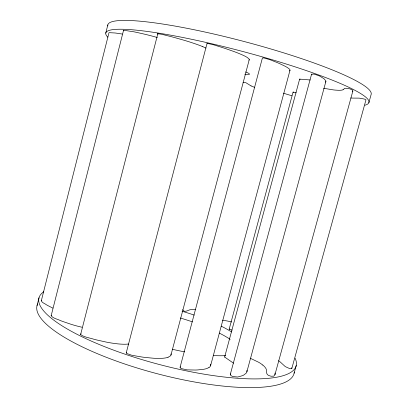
<?xml version="1.0" encoding="UTF-8"?>
<svg xmlns="http://www.w3.org/2000/svg" width="408" height="408" viewBox="0 0 408 408"><rect width="100%" height="100%" fill="white"/><g stroke="black" fill="none" stroke-linecap="round" stroke-linejoin="round"><path stroke-width="0.61" d="M289.45 70.9L289.945 70.446A32.431 4.621 14.6 0 0 289.195 68.881L287.599 67.692A46.339 6.564 14.7 0 0 284.804 66.091L279.674 63.643A75.429 10.424 15 0 0 277.542 62.705L269.77 59.624L264.139 58.028A3.152 0.474 14.5 0 0 263.027 57.9L262.38 58.048L180.081 367.292L180.474 368.021A3.07 0.923 15.4 0 0 181.438 368.603L186.997 369.857L195.315 370.041A73.567 20.487 14.4 0 0 197.666 369.934L203.47 369.317A45.176 12.888 14.9 0 0 206.82 368.516L208.942 367.577M325.355 82.146L325.834 81.626A45.823 6.38 14.3 0 0 325.717 80.667L324.238 79.014A75.48 10.44 14.6 0 0 323.401 78.341L319.484 75.954L314.966 74.348A3.086 0.444 13.9 0 0 313.574 74.072L311.574 74.179L230.296 374.416L230.591 375.238L231.764 376.054A3.004 0.872 16.7 0 0 233.055 376.569L237.762 377.012L242.582 375.63A73.613 20.517 15.1 0 0 243.734 375.054L246.121 373.198A44.686 12.536 15.8 0 0 246.932 371.596L246.942 370.331M262.813 365.073A33.165 8.976 16.5 0 1 266.414 369.832C266.113 372.453 266.715 375.375 269.872 375.865A2.882 0.785 17.4 0 0 271.198 376.232L273.768 376.161L274.921 374.763L352.884 90.918L352.369 89.923L350.028 88.918A2.953 0.398 13.5 0 0 348.661 88.567L344.893 88.24L343.143 89.714M52.851 308.111L48.047 305.689A65.555 16.009 13.3 0 1 46.303 304.71C44.967 303.511 41.198 302.496 41.55 300.533M82.028 327.267L76.933 326.002A42.417 11.113 12.9 0 1 71.048 324.289L63.332 321.667A68.172 17.304 13.2 0 1 60.675 320.673C57.635 319.092 53.218 318.51 51.153 315.772L123.578 30.202L134.196 31.865A69.753 8.772 15.6 0 1 137.032 32.467L145.156 34.313A43.432 5.641 15.7 0 1 151.251 35.843L156.442 37.255A30.712 4.06 15.7 0 1 157.309 37.5M274.921 374.763L275.053 373.33A72.655 19.885 15.8 0 0 275.028 373.029M37.057 305.546L39.015 297.789M105.769 33.068L107.819 24.934M41.29 300.885L108.997 32.655L115.041 32.987A67.014 8.099 15.5 0 1 117.014 33.242L122.349 34.068M80.575 334.708L157.84 33.64M126.307 352.629L206.973 43.641M170.942 355.088L249.263 59.578M210.62 365.614L289.991 70.314M232.137 330.098L229.143 329.287L293.097 92.035L296.162 92.83M233.509 363.171L224.64 357.036L299.63 79.111L310.182 79.973M246.865 371.836L325.875 81.503M278.572 360.703A31.87 8.221 16.8 0 1 280.342 362.08L285.258 366.593L289.547 368.546A2.718 0.689 17.6 0 0 290.68 368.73L291.817 368.49L365.966 99.832L365.017 99.307A2.78 0.352 13.5 0 0 363.9 98.955L359.193 98.124L352.92 98.099A32.62 4.172 13.8 0 1 350.732 97.981M294.117 373.182L296.244 365.486M368.852 102.714L371.081 94.641A136.18 18.651 14.8 0 0 241.337 40.78A136.18 18.651 14.8 0 0 107.804 25.939M352.884 90.923L352.446 91.555A74.46 10.113 14.3 0 1 352.303 91.667M180.081 367.292L180.535 366.848M230.296 374.416L230.755 373.861M291.817 368.49L291.796 367.751M224.64 357.036L224.905 356.949M51.153 315.772L51.26 315.665A2.861 0.77 12.1 0 1 51.673 315.522M229.194 329.185L229.495 328.996M126.699 352.42L126.2 352.925A3.065 0.918 14 0 0 126.618 353.455L131.83 355.276L142.004 357.025A72.517 19.798 13.7 0 0 145.11 357.428L153.311 358.219A44.916 12.699 14 0 0 158.686 358.413L162.7 358.275A31.584 9.058 14.2 0 0 168.014 357.301M168.009 357.296L170.396 355.924A25.49 7.329 14.4 0 0 171.029 353.858M81.08 333.907L80.59 334.06A2.994 0.862 12.8 0 0 80.391 334.438C84.216 337.34 89.505 337.758 93.998 339.272A70.62 18.646 13.3 0 0 97.191 340.073L106.034 342.042A43.952 12.046 13.3 0 0 112.307 343.154L117.387 343.822A31.013 8.65 13.4 0 0 125.225 344.25L128.739 344.061M243.071 82.37L245.886 82.702L251.078 85.909M195.631 309.555L193.259 309.453A18.625 4.116 15.4 0 0 191.648 309.504C188.572 309.32 184.85 313.579 182.606 309.749M323.656 88.286L332.969 89.831A23.552 3.131 13.9 0 0 335.366 90.102L337.926 90.27A33.981 4.564 14 0 0 343.113 89.709M300.15 79.351L299.63 79.111M254.765 87.383L252.542 86.537A18.992 2.071 14.5 0 1 251.078 85.909M202.822 46.675L206.014 48.088M250.206 358.219L258.621 362.248A22.991 6.166 16.7 0 1 260.686 363.513L262.803 365.068M158.013 34.16L157.61 33.915A3.07 0.439 15.8 0 1 157.57 33.68L161.818 34.303L171.992 36.858A72.318 9.466 15.5 0 1 175.256 37.745L184.197 40.295A45.043 6.125 15.5 0 1 190.434 42.218L195.396 43.875A31.799 4.401 15.5 0 1 202.827 46.675M293.495 92.412L293.102 92.091M207.259 43.88L206.989 43.477A3.147 0.469 15.2 0 1 207.57 43.421L213.093 44.651L223.191 47.797A74.317 10.067 15.3 0 1 226.226 48.812L234.126 51.602A46.068 6.467 15.2 0 1 239.185 53.565L242.847 55.146A32.405 4.616 15.1 0 1 247.401 57.564L249.084 59.027A26.153 3.733 15 0 1 248.88 60.114M311.967 74.756L311.574 74.179M123.568 30.268L123.629 30.355A2.933 0.393 16.1 0 0 123.757 30.452M210.625 364.186L210.681 365.349A31.61 9.073 15.3 0 1 208.937 367.577M222.544 320.219A19.14 4.315 16 0 1 223.11 320.29L226.109 320.78A27.79 6.329 16.1 0 1 231.606 321.953M283.56 93.208A19.533 2.173 14.2 0 0 284.106 93.386L287.048 94.319A28.366 3.193 14.2 0 0 291.812 95.707M295.081 358.224A132.998 33.66 14.8 0 1 158.773 364.359A132.998 33.66 14.8 0 1 43.794 291.725M294.296 372.004A132.906 35.113 14.8 0 1 155.861 373.366A132.906 35.113 14.8 0 1 37.725 303.822M107.84 37.199A136.083 17.06 14.8 0 1 241.985 51.28A136.083 17.06 14.8 0 1 364.93 105.198M225.751 355.618A78.917 19.752 14.8 0 1 213.394 355.552M184.645 351.869A78.917 19.752 14.8 0 1 172.344 349.268M182.096 311.248A78.917 19.752 14.8 0 1 194.223 315.093M221.192 326.155A78.917 19.752 14.8 0 1 231.55 331.934M180.305 317.995A78.861 20.604 14.8 0 1 192.418 321.871M219.331 333.086A78.861 20.604 14.8 0 1 230.153 339.313M245.703 71.956A13.367 1.647 14.8 0 1 244.78 74.231"/></g></svg>
